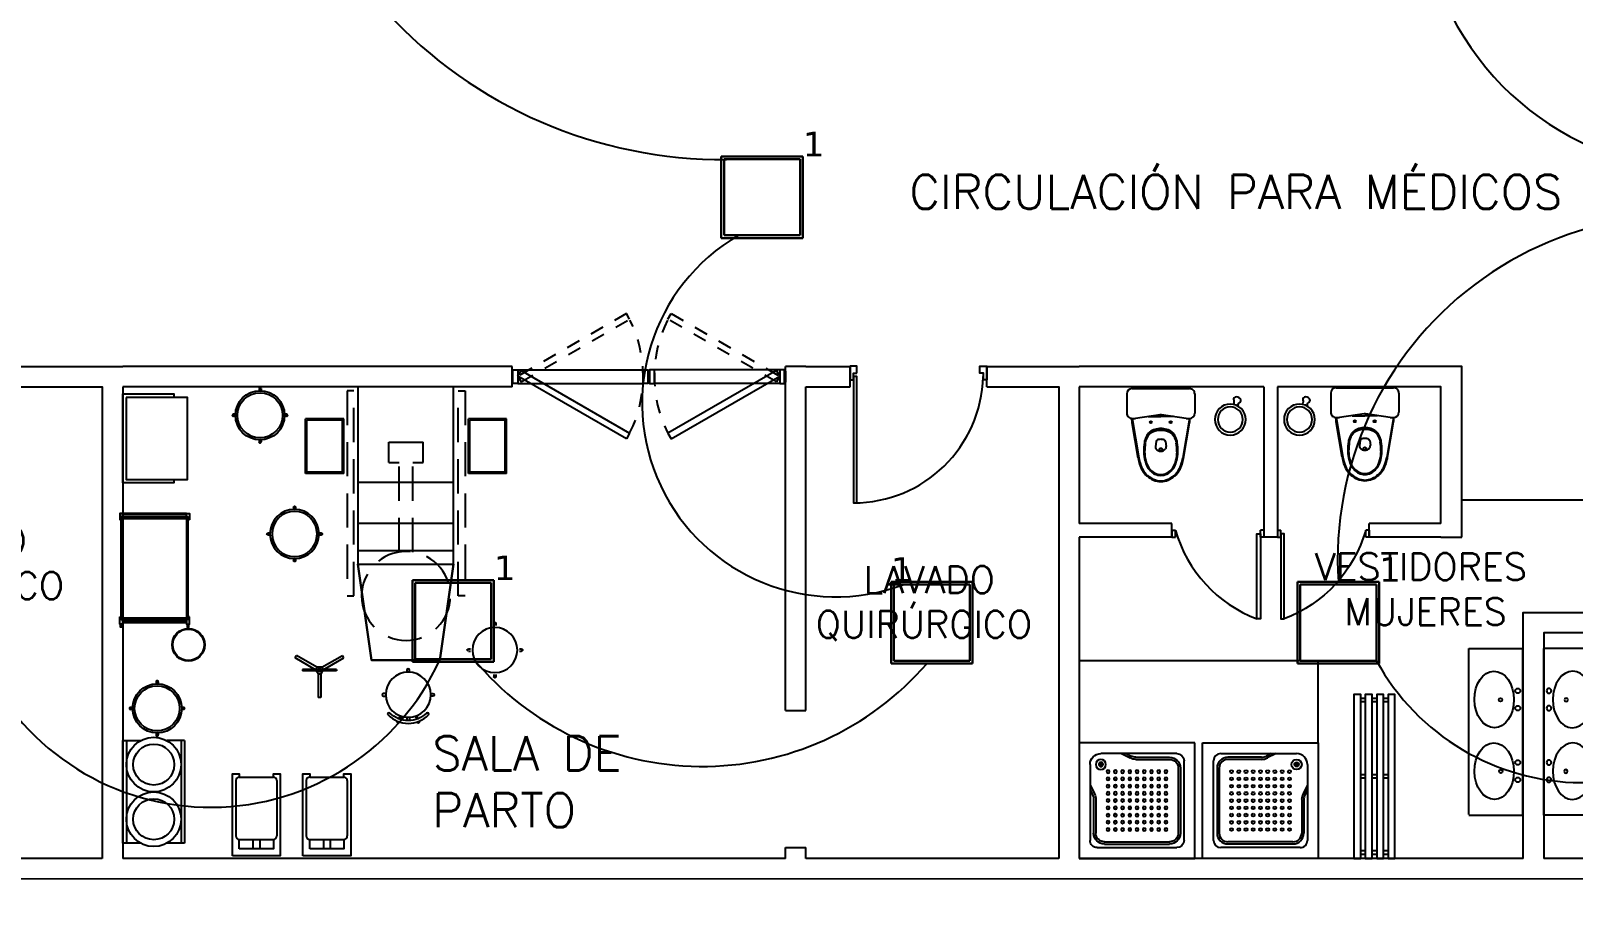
# Model space of a CAD drawing. Header units: metres. Extents: x -39 to 21688, y -24 to 9022.
# Drawn here: x 61.84 to 73.13, y -0.29 to 6.2 of the extents above; entities that cross this region are included whole.
import ezdxf

# ---------------------------------------------------------------- set-up
doc = ezdxf.new("R2010")
doc.units = ezdxf.units.M
doc.header["$MEASUREMENT"] = 0
for name, pattern in [('HIDDEN', [0.375, 0.25, -0.125]), ('HIDDEN2', [4.7625, 3.175, -1.5875]), ('HIDDEN4', [0.09375, 0.0625, -0.03125])]:
    doc.linetypes.add(name, pattern=pattern)
for name, color, linetype in [('AN-TEXTO', 3, 'Continuous'), ('AR-AMBIENTACIÓN', 5, 'Continuous'), ('AR-MOBILIRIO', 1, 'Continuous'), ('AR-MUROS', 6, 'Continuous'), ('AR-PUERTAS', 2, 'Continuous'), ('AR-VENTANAS', 2, 'Continuous'), ('PISOS', 1, 'Continuous'), ('S.H.', 2, 'Continuous'), ('Sanitarios', 2, 'Continuous')]:
    doc.layers.add(name, color=color, linetype=linetype)
doc.layers.add('DLX_TERR_LUM', color=7, linetype='Continuous', true_color=0xffd400)
doc.layers.add('DLX_TERR_LUMKEY_IDX', color=7, linetype='Continuous', true_color=0x969696)
doc.styles.add('REGULAR-2.5', font='romans.shx', dxfattribs={"height": 2.5})
doc.styles.add('TableTextStyle', font='')
doc.styles.get('TableTextStyle').set_extended_font_data('VERDANA.TTF')

# ---------------------------------------------------------------- blocks, each defined once
blk = doc.blocks.new('BANCO')
for p, q in [((-0.077, 0.196), (-0.078, 0.2)), ((-0.061, 0.153), (-0.07, 0.177)), ((-0.052, 0.157), (-0.06, 0.18)), ((-0.01, 0.165), (-0.01, 0.19)), ((0.01, 0.165), (0.01, 0.19)), ((0.052, 0.157), (0.06, 0.18)), ((0.061, 0.153), (0.07, 0.177)), ((0.077, 0.196), (0.078, 0.2))]:
    blk.add_line(p, q)
blk.add_lwpolyline([(0.148, 0.148, -1), (0.134, 0.134, 0.414214), (-0.134, 0.134, -1), (-0.148, 0.148, -0.414214)], format="xyb", close=True)
for points in [[(-0.067, 0.199), (-0.069, 0.204)], [(0.067, 0.199), (0.069, 0.204)]]:
    blk.add_lwpolyline(points)
for points in [[(-0.165, -0.01), (-0.18, -0.01, -1), (-0.18, 0.01), (-0.165, 0.01)], [(0.165, -0.01), (0.18, -0.01, 1), (0.18, 0.01), (0.165, 0.01)], [(0.01, -0.165), (0.01, -0.18, -1), (-0.01, -0.18), (-0.01, -0.165)]]:
    blk.add_lwpolyline(points, format="xyb")
blk.add_circle((0, 0), 0.165)
for centre, start, end in [((-0.074, 0.202), 19.3489, 200.6511), ((0.074, 0.202), 339.3489, 160.6511)]:
    blk.add_arc(centre, 0.005, start, end)
blk = doc.blocks.new('A$C3A8F5B63')
at = {"layer": 'AR-MOBILIRIO', "linetype": 'HIDDEN'}
for p, q in [((0.421, 2.447, -0.799), (0.421, 0.947, -0.799)), ((0.471, 2.447, -0.799), (0.421, 2.447, -0.799)), ((0.471, 0.947, -0.799), (0.471, 2.447, -0.799)), ((1.235, 0.947, -0.799), (1.235, 2.447, -0.799)), ((1.235, 2.447, -0.799), (1.285, 2.447, -0.799)), ((1.285, 2.447, -0.799), (1.285, 0.947, -0.799)), ((0.728, 1.922, -0.799), (0.728, 2.072, -0.799)), ((0.978, 2.072, -0.799), (0.728, 2.072, -0.799)), ((0.978, 1.922, -0.799), (0.978, 2.072, -0.799)), ((0.803, 1.922, -0.799), (0.728, 1.922, -0.799)), ((0.803, 1.268, -0.799), (0.803, 1.922, -0.799)), ((0.978, 1.922, -0.799), (0.903, 1.922, -0.799)), ((0.903, 1.268, -0.799), (0.903, 1.922, -0.799)), ((0.421, 0.947, -0.799), (0.471, 0.947, -0.799)), ((1.285, 0.947, -0.799), (1.235, 0.947, -0.799))]:
    blk.add_line(p, q, dxfattribs=at)
at = {"layer": 'AR-MOBILIRIO'}
for p, q in [((0.117, 2.243, -0.799), (0.397, 2.243, -0.799)), ((0.117, 1.843, -0.799), (0.117, 2.243, -0.799)), ((0.127, 2.233, -0.799), (0.387, 2.233, -0.799)), ((0.127, 1.853, -0.799), (0.127, 2.233, -0.799)), ((0.387, 1.853, -0.799), (0.387, 2.233, -0.799)), ((0.397, 1.843, -0.799), (0.397, 2.243, -0.799)), ((1.309, 2.242, -0.799), (1.589, 2.242, -0.799)), ((1.309, 1.842, -0.799), (1.309, 2.242, -0.799)), ((1.319, 2.232, -0.799), (1.579, 2.232, -0.799)), ((1.319, 1.852, -0.799), (1.319, 2.232, -0.799)), ((1.579, 1.852, -0.799), (1.579, 2.232, -0.799)), ((1.589, 1.842, -0.799), (1.589, 2.242, -0.799)), ((0.117, 1.843, -0.799), (0.397, 1.843, -0.799)), ((0.127, 1.853, -0.799), (0.387, 1.853, -0.799)), ((1.309, 1.842, -0.799), (1.589, 1.842, -0.799)), ((1.319, 1.852, -0.799), (1.579, 1.852, -0.799)), ((0.506, 1.777, -0.799), (1.205, 1.777, -0.799)), ((1.662, 1.595, -0.799), (1.662, 1.58, -0.799)), ((1.677, 1.595, -0.799), (1.677, 1.58, -0.799)), ((0.506, 1.477, -0.799), (1.205, 1.477, -0.799)), ((1.489, 1.408, -0.799), (1.474, 1.408, -0.799)), ((1.489, 1.393, -0.799), (1.474, 1.393, -0.799)), ((1.864, 1.408, -0.799), (1.849, 1.408, -0.799)), ((1.864, 1.393, -0.799), (1.849, 1.393, -0.799)), ((0.506, 1.277, -0.799), (1.205, 1.277, -0.799)), ((1.662, 1.22, -0.799), (1.662, 1.205, -0.799)), ((1.677, 1.22, -0.799), (1.677, 1.205, -0.799)), ((0.195, 0.746, -0.799), (0.195, 0.731, -0.799)), ((0.21, 0.746, -0.799), (0.21, 0.731, -0.799)), ((0.023, 0.559, -0.799), (0.008, 0.559, -0.799)), ((0.023, 0.544, -0.799), (0.008, 0.544, -0.799)), ((0.397, 0.559, -0.799), (0.382, 0.559, -0.799)), ((0.397, 0.544, -0.799), (0.382, 0.544, -0.799)), ((1.309, 0.494), (1.319, 0.512)), ((1.46, 0.407), (1.309, 0.494)), ((1.47, 0.425), (1.319, 0.512)), ((1.505, 0.425), (1.655, 0.512)), ((1.515, 0.407), (1.665, 0.494)), ((1.665, 0.494), (1.655, 0.512)), ((0.195, 0.372, -0.799), (0.195, 0.357, -0.799)), ((0.21, 0.372, -0.799), (0.21, 0.357, -0.799)), ((1.362, 0.409), (1.612, 0.409)), ((1.362, 0.409), (1.362, 0.399)), ((1.362, 0.399), (1.612, 0.399)), ((1.47, 0.425), (1.46, 0.407)), ((1.46, 0.407), (1.477, 0.377)), ((1.47, 0.425), (1.505, 0.425)), ((1.497, 0.377), (1.477, 0.377)), ((1.477, 0.377), (1.477, 0.204)), ((1.497, 0.377), (1.515, 0.407)), ((1.497, 0.377), (1.497, 0.204)), ((1.505, 0.425), (1.515, 0.407)), ((1.612, 0.409), (1.612, 0.399)), ((1.477, 0.204), (1.497, 0.204))]:
    blk.add_line(p, q, dxfattribs=at)
for centre, radius in [((1.669, 1.4, -0.799), 0.18), ((1.669, 1.4, -0.799), 0.165), ((0.203, 0.551, -0.799), 0.165), ((1.487, 0.403), 0.01)]:
    blk.add_circle(centre, radius, dxfattribs=at)
at = {"layer": 'AR-MOBILIRIO', "linetype": 'HIDDEN'}
blk.add_circle((0.853, 0.947, -0.799), 0.325, dxfattribs=at)
at = {"layer": 'AR-MOBILIRIO'}
for centre, start, end in [((1.669, 1.595, -0.799), 358.8979, 181.1021), ((1.474, 1.4, -0.799), 88.8979, 271.1021), ((1.864, 1.4, -0.799), 268.8979, 91.1021), ((1.669, 1.205, -0.799), 178.8979, 1.1021), ((0.203, 0.746, -0.799), 358.8979, 181.1021), ((0.008, 0.551, -0.799), 88.8979, 271.1021), ((0.398, 0.551, -0.799), 268.8979, 91.1021), ((0.203, 0.356, -0.799), 178.8979, 1.1021)]:
    blk.add_arc(centre, 0.0075, start, end, dxfattribs=at)
for points in [[(1.205, 1.178), (0.506, 1.178), (0.506, 2.476), (1.205, 2.476)], [(0.606, 0.478, 0.499), (0.606, 0.478, 0.4), (0.506, 1.178), (0.506, 1.178, 0.1)], [(1.105, 0.478, 0.499), (1.105, 0.478, 0.4), (1.205, 1.178), (1.205, 1.178, 0.1)], [(1.105, 0.478, 0.499), (0.606, 0.478, 0.499), (0.606, 0.478, 0.4), (1.105, 0.478, 0.4)]]:
    blk.add_3dface(points, dxfattribs=at)
at = {"layer": 'AR-MOBILIRIO', "rotation": 180}
blk.add_blockref('BANCO', (0.837, 0.224, -0.799), dxfattribs=at)
blk = doc.blocks.new('A$C02926235')
at = {"layer": 'AR-MOBILIRIO'}
for p, q in [((1.02, 3.537), (1.02, 3.522)), ((1.035, 3.537), (1.035, 3.522)), ((0.848, 3.35), (0.832, 3.35)), ((0.848, 3.335), (0.832, 3.335)), ((1.222, 3.35), (1.207, 3.35)), ((1.222, 3.335), (1.207, 3.335)), ((1.02, 3.162), (1.02, 3.147)), ((1.035, 3.162), (1.035, 3.147)), ((0.49, 2.623), (0.02, 2.623)), ((0.49, 2.613), (0.02, 2.613)), ((0.49, 1.833), (0.02, 1.833)), ((0.49, 1.823), (0.02, 1.823)), ((0.266, 1.393), (0.266, 1.378)), ((0.281, 1.393), (0.281, 1.378)), ((0.079, 1.206), (0.094, 1.206)), ((0.079, 1.191), (0.094, 1.191)), ((0.454, 1.206), (0.469, 1.206)), ((0.454, 1.191), (0.469, 1.191)), ((0.266, 1.019), (0.266, 1.004)), ((0.281, 1.019), (0.281, 1.004)), ((0.049, 0.962), (0.049, 0.212)), ((0.474, 0.962), (0.346, 0.962)), ((0.449, 0.962), (0.449, 0.212)), ((0.474, 0.962), (0.474, 0.212)), ((1.15, 0.67), (1.15, 0.265)), ((1.666, 0.67), (1.666, 0.265)), ((0.975, 0.24), (0.975, 0.17)), ((1.025, 0.24), (1.025, 0.17)), ((1.491, 0.24), (1.491, 0.17)), ((1.541, 0.24), (1.541, 0.17)), ((0.474, 0.212), (0.346, 0.212))]:
    blk.add_line(p, q, dxfattribs=at)
for points in [[(0.397, 2.873), (0.397, 2.848), (0.022, 2.848), (0.022, 3.498), (0.397, 3.498), (0.397, 3.473)], [(0, 2.578), (0.01, 2.578), (0.01, 2.598), (0.02, 2.598), (0.02, 2.623), (0, 2.623), (0, 2.578)], [(0.51, 2.578), (0.5, 2.578), (0.5, 2.598), (0.49, 2.598), (0.49, 2.623), (0.51, 2.623), (0.51, 2.578)], [(0, 1.868), (0.01, 1.868), (0.01, 1.848), (0.02, 1.848), (0.02, 1.813), (0, 1.813), (0, 1.868)], [(0.015, 1.813), (0.015, 1.793), (0.005, 1.793), (0.005, 1.813)], [(0.51, 1.868), (0.5, 1.868), (0.5, 1.848), (0.49, 1.848), (0.49, 1.813), (0.51, 1.813), (0.51, 1.868)], [(0.495, 1.813), (0.495, 1.793), (0.505, 1.793), (0.505, 1.813)], [(0.152, 0.212), (0.024, 0.212), (0.024, 0.962), (0.152, 0.962)]]:
    blk.add_lwpolyline(points, dxfattribs=at)
for points in [[(0.047, 3.473), (0.047, 2.873), (0.497, 2.873), (0.497, 3.473)], [(0.01, 2.598), (0.5, 2.598), (0.5, 1.848), (0.01, 1.848)], [(0.02, 2.588), (0.49, 2.588), (0.49, 1.858), (0.02, 1.858)], [(0.825, 0.12), (0.825, 0.72), (0.875, 0.72), (0.875, 0.695), (1.125, 0.695), (1.125, 0.72), (1.175, 0.72), (1.175, 0.12)], [(1.341, 0.12), (1.341, 0.72), (1.391, 0.72), (1.391, 0.695), (1.641, 0.695), (1.641, 0.72), (1.691, 0.72), (1.691, 0.12)], [(0.875, 0.17), (0.875, 0.24), (1.125, 0.24), (1.125, 0.17)], [(1.391, 0.17), (1.391, 0.24), (1.641, 0.24), (1.641, 0.17)]]:
    blk.add_lwpolyline(points, close=True, dxfattribs=at)
for points in [[(0.875, 0.695, 0.414214), (0.85, 0.67), (0.85, 0.265, 0.414214), (0.875, 0.24)], [(1.391, 0.695, 0.414214), (1.366, 0.67), (1.366, 0.265, 0.414214), (1.391, 0.24)]]:
    blk.add_lwpolyline(points, format="xyb", dxfattribs=at)
for centre, radius in [((1.027, 3.342), 0.18), ((1.027, 3.342), 0.165), ((0.503, 1.663), 0.12), ((0.503, 1.663), 0.115), ((0.274, 1.198), 0.18), ((0.274, 1.198), 0.165), ((0.249, 0.787), 0.2), ((0.249, 0.787), 0.15), ((0.249, 0.387), 0.2), ((0.249, 0.387), 0.15)]:
    blk.add_circle(centre, radius, dxfattribs=at)
for centre, radius, start, end in [((1.027, 3.537), 0.0075, 358.8979, 181.1021), ((0.832, 3.342), 0.0075, 88.8979, 271.1021), ((1.222, 3.342), 0.0075, 268.8979, 91.1021), ((1.027, 3.147), 0.0075, 178.8979, 1.1021), ((0.274, 1.393), 0.0075, 358.8979, 181.1021), ((0.079, 1.198), 0.0075, 88.8979, 271.1021), ((0.469, 1.198), 0.0075, 268.8979, 91.1021), ((0.274, 1.003), 0.0075, 178.8979, 1.1021), ((1.125, 0.67), 0.025, 0, 90), ((1.641, 0.67), 0.025, 0, 90), ((1.125, 0.265), 0.025, 270, 0), ((1.641, 0.265), 0.025, 270, 0)]:
    blk.add_arc(centre, radius, start, end, dxfattribs=at)
blk = doc.blocks.new('1p-toppiece')
at = {"layer": 'AR-MOBILIRIO'}
for p, q in [((-0.047, 0.26), (-0.192, 0.26)), ((-0.532, 0.174), (-0.265, 0.22)), ((-0.232, 0.219), (-0.531, 0.169)), ((-0.232, 0.22), (-0.232, 0.195)), ((-0.205, 0.008), (-0.232, 0.195)), ((-0.007, 0.22), (-0.007, -0.214)), ((-0.485, 0.003), (-0.485, 0.003)), ((-0.485, 0.003), (-0.485, 0.003)), ((-0.485, 0.003), (-0.485, 0.003)), ((-0.485, 0.003), (-0.485, 0.003)), ((-0.485, 0.003), (-0.485, 0.003)), ((-0.485, 0.003), (-0.485, 0.003)), ((-0.485, 0.003), (-0.485, 0.003)), ((-0.485, 0.003), (-0.485, 0.003)), ((-0.406, 0.039), (-0.443, 0.044)), ((-0.218, 0.098), (-0.218, 0.003)), ((-0.218, -0.093), (-0.218, 0.003)), ((-0.406, -0.034), (-0.443, -0.039)), ((-0.232, -0.189), (-0.205, -0.003)), ((-0.532, -0.169), (-0.265, -0.215)), ((-0.232, -0.214), (-0.531, -0.163)), ((-0.232, -0.189), (-0.232, -0.214)), ((-0.047, -0.254), (-0.192, -0.254))]:
    blk.add_line(p, q, dxfattribs=at)
blk.add_lwpolyline([(-0.467, -0.009, 0.139005), (-0.464, -0.009, 0.107089), (-0.461, -0.006, 0.080212), (-0.46, -0.002, 0.06796), (-0.459, 0.003, 0.06796), (-0.46, 0.007, 0.080212), (-0.461, 0.011, 0.107089), (-0.464, 0.014, 0.139005), (-0.467, 0.015, 0.139005), (-0.47, 0.014, 0.107089), (-0.473, 0.011, 0.080212), (-0.474, 0.007, 0.06796), (-0.475, 0.003, 0.06796), (-0.474, -0.002, 0.080212), (-0.473, -0.006, 0.107089), (-0.47, -0.009, 0.139005)], format="xyb", close=True, dxfattribs=at)
for centre in [(-0.26, 0.078), (-0.26, -0.072)]:
    blk.add_circle(centre, 0.008, dxfattribs=at)
for centre, radius, start, end in [((-0.192, 0.22), 0.04, 90, 180), ((-0.047, 0.22), 0.04, 0, 90), ((-0.518, -0.034), 0.206, 106.927, 136.493), ((-0.518, -0.034), 0.2, 106.5054, 136.1127), ((-0.519, -0.031), 0.157, 102.7254, 132.8308), ((-0.482, -0.117), 0.296, 99.7929, 108.8085), ((-0.482, -0.12), 0.292, 99.5848, 108.4322), ((-0.482, -0.148), 0.279, 90.6669, 104.9929), ((-0.482, -0.156), 0.281, 90.6819, 104.1933), ((-0.474, -0.297), 0.428, 81.7587, 91.4179), ((-0.488, -0.362), 0.487, 81.705, 89.6761), ((-0.434, -0.002), 0.123, 44.007, 82.2929), ((-0.431, -0.004), 0.132, 44.3018, 82.295), ((-0.24, 0.073), 0.15, 87.0389, 99.7929), ((-0.545, -0.004), 0.165, 137.5273, 177.8064), ((-0.545, 0.009), 0.165, 182.1936, 222.4727), ((-0.545, -0.004), 0.159, 137.1746, 177.7477), ((-0.545, 0.009), 0.159, 182.2523, 222.8254), ((-0.541, -0.003), 0.122, 134.1142, 177.24), ((-0.541, 0.008), 0.122, 182.76, 225.8858), ((-0.541, -0.003), 0.115, 133.4423, 177.1285), ((-0.541, 0.008), 0.115, 182.8715, 226.5577), ((-0.52, -0.03), 0.15, 101.8667, 132.1155), ((-0.434, 0.003), 0.0456, 126.1832, 180), ((-0.434, 0.003), 0.0456, 180, 233.8168), ((-0.447, 0.019), 0.025, 82.2348, 126.1832), ((-0.408, 0.024), 0.015, 13.7696, 82.2348), ((-0.495, 0.003), 0.105, 0, 13.7696), ((-0.495, 0.003), 0.105, 346.2304, 0), ((-0.46, 0.006), 0.138, 358.6352, 34.0042), ((-0.46, -0.001), 0.138, 325.9958, 1.3648), ((-0.441, 0.008), 0.132, 357.4666, 37.446), ((-0.441, -0.003), 0.132, 322.554, 2.5334), ((-0.244, 0.003), 0.04, 351.6776, 8.3142), ((-0.518, 0.039), 0.206, 223.507, 253.073), ((-0.518, 0.039), 0.2, 223.8873, 253.4946), ((-0.519, 0.036), 0.157, 227.1692, 257.2746), ((-0.52, 0.036), 0.15, 227.8845, 258.1333), ((-0.482, 0.161), 0.281, 255.8067, 269.3181), ((-0.488, 0.368), 0.487, 270.3239, 278.295), ((-0.447, -0.014), 0.025, 233.8168, 277.7652), ((-0.434, 0.007), 0.123, 277.7071, 315.993), ((-0.431, 0.009), 0.132, 277.705, 315.6982), ((-0.408, -0.019), 0.015, 277.7652, 346.2304), ((-0.482, 0.122), 0.296, 251.1915, 260.2071), ((-0.482, 0.125), 0.292, 251.5678, 260.4152), ((-0.482, 0.153), 0.279, 255.0071, 269.3331), ((-0.474, 0.302), 0.428, 268.5821, 278.2413), ((-0.24, -0.067), 0.15, 260.2071, 272.966), ((-0.192, -0.214), 0.04, 180, 270), ((-0.047, -0.214), 0.04, 270, 360)]:
    blk.add_arc(centre, radius, start, end, dxfattribs=at)
blk = doc.blocks.new('A$C1F2D2357')
at = {"layer": 'AR-MOBILIRIO'}
for radius in [0.132, 0.107]:
    blk.add_circle((0.16, 0.132), radius, dxfattribs=at)
blk.add_open_spline([(0.045, 0.198), (0.042, 0.207), (0.035, 0.225), (-0.006, 0.219), (0.002, 0.278), (0.055, 0.284), (0.057, 0.249), (0.069, 0.238), (0.074, 0.233)], degree=3, knots=[0, 0, 0, 0, 0.0321654, 0.0641087, 0.1187877, 0.167265, 0.2007622, 0.2280458, 0.2280458, 0.2280458, 0.2280458], dxfattribs=at)
blk = doc.blocks.new('AR-PUERTA DE BAÑOS')
at = {"layer": 'AR-PUERTAS', "linetype": 'Continuous'}
for p, q in [((1106.12, 652.977), (1106.17, 652.977)), ((1106.12, 652.977), (1106.12, 652.952)), ((1106.17, 652.977), (1106.17, 652.952)), ((1106.17, 652.952), (1106.12, 652.952)), ((1106.17, 652.33), (1106.12, 652.33)), ((1106.12, 652.305), (1106.12, 652.33)), ((1106.12, 652.305), (1106.17, 652.305)), ((1106.17, 652.305), (1106.17, 652.33))]:
    blk.add_line(p, q, dxfattribs=at)
blk.add_lwpolyline([(1106.145, 652.952), (1106.768, 652.952), (1106.768, 652.927), (1106.145, 652.927)], close=True, dxfattribs=at)
blk.add_arc((1105.848, 653.275), 0.983, 286.0894, 339.29, dxfattribs=at)
blk = doc.blocks.new('A$C05366594')
at = {"layer": 'AR-MOBILIRIO', "linetype": 'Continuous'}
for p, q in [((0, 0), (0, 0.72)), ((0, 0.72), (0.72, 0.72)), ((0.72, 0.72), (0.72, 0)), ((0.0675, 0.1125), (0.0675, 0.6075)), ((0.1125, 0.6525), (0.585, 0.6525)), ((0.3666, 0.63), (0.1575, 0.63)), ((0.4275, 0.6525), (0.3968, 0.6371)), ((0.6525, 0.585), (0.6525, 0.1125)), ((0.09, 0.5625), (0.09, 0.1575)), ((0.6525, 0.4275), (0.6371, 0.3968)), ((0.63, 0.3666), (0.63, 0.1575)), ((0.72, 0), (0, 0)), ((0.6075, 0.0675), (0.1125, 0.0675)), ((0.5625, 0.09), (0.1575, 0.09))]:
    blk.add_line(p, q, dxfattribs=at)
at = {"layer": 'AR-MOBILIRIO', "color": 250}
for p, q in [((0.3666, 0.6165), (0.1575, 0.6165)), ((0.4577, 0.6525), (0.4028, 0.6251)), ((0.1035, 0.5625), (0.1035, 0.1575)), ((0.6525, 0.4577), (0.6251, 0.4028)), ((0.6165, 0.3666), (0.6165, 0.1575)), ((0.5625, 0.1035), (0.1575, 0.1035))]:
    blk.add_line(p, q, dxfattribs=at)
at = {"layer": 'AR-MOBILIRIO', "linetype": 'Continuous'}
for centre, major_axis, start_param, end_param in [((0.1125, 0.6075), (0.0318, 0.0318), 0.785398, 2.356194), ((0.1575, 0.5625), (0.0477, 0.0477), 0.785398, 2.356194), ((0.3666, 0.6975), (0.0477, 0.0477), 3.926991, 4.390638), ((0.585, 0.585), (0.0477, 0.0477), 5.497787, 7.068583), ((0.6975, 0.3666), (-0.0477, 0.0477), 0.321751, 0.785398), ((0.1125, 0.1125), (-0.0318, 0.0318), 0.785398, 2.356194), ((0.1575, 0.1575), (-0.0477, 0.0477), 0.785398, 2.356194), ((0.1575, 0.1575), (-0.0477, 0.0477), 0.785398, 2.356194), ((0.5625, 0.1575), (0.0477, 0.0477), 3.926991, 5.497787), ((0.6075, 0.1125), (-0.0318, 0.0318), 2.356194, 3.926991)]:
    blk.add_ellipse(centre, major_axis=major_axis, ratio=1, start_param=start_param, end_param=end_param, dxfattribs=at)
at = {"layer": 'AR-MOBILIRIO', "color": 250}
for centre, major_axis, start_param, end_param in [((0.1575, 0.5625), (-0.0382, 0.0382), -0.785398, 0.785398), ((0.3666, 0.6975), (0.0573, 0.0573), 3.926991, 4.390638), ((0.585, 0.585), (0.0223, 0.0223), 0.785398, 7.068583), ((0.585, 0.585), (-0.00955, 0.00955), -0.785398, 5.497787), ((0.5764, 0.585), (0.00286, 0.00286), 0.785398, 7.068583), ((0.5807, 0.5924), (0.00286, 0.00286), 0.785398, 7.068583), ((0.5807, 0.5776), (0.00286, 0.00286), 0.785398, 7.068583), ((0.5893, 0.5924), (0.00286, 0.00286), 0.785398, 7.068583), ((0.5893, 0.5776), (0.00286, 0.00286), 0.785398, 7.068583), ((0.5936, 0.585), (0.00286, 0.00286), 0.785398, 7.068583), ((0.18, 0.54), (-0.00636, 0.00636), -0.785398, 5.497787), ((0.18, 0.495), (-0.00636, 0.00636), -0.785398, 5.497787), ((0.225, 0.54), (0.00636, 0.00636), 0.785398, 7.068583), ((0.225, 0.495), (0.00636, 0.00636), 0.785398, 7.068583), ((0.27, 0.54), (0.00636, 0.00636), 0.785398, 7.068583), ((0.27, 0.495), (0.00636, 0.00636), 0.785398, 7.068583), ((0.315, 0.54), (-0.00636, 0.00636), -0.785398, 5.497787), ((0.315, 0.495), (-0.00636, 0.00636), -0.785398, 5.497787), ((0.36, 0.54), (-0.00636, 0.00636), -0.785398, 5.497787), ((0.36, 0.495), (-0.00636, 0.00636), -0.785398, 5.497787), ((0.405, 0.54), (-0.00636, 0.00636), -0.785398, 5.497787), ((0.405, 0.495), (-0.00636, 0.00636), -0.785398, 5.497787), ((0.45, 0.54), (0.00636, 0.00636), 0.785398, 7.068583), ((0.45, 0.495), (0.00636, 0.00636), 0.785398, 7.068583), ((0.495, 0.54), (0.00636, 0.00636), 0.785398, 7.068583), ((0.495, 0.495), (0.00636, 0.00636), 0.785398, 7.068583), ((0.54, 0.54), (-0.00636, 0.00636), -0.785398, 5.497787), ((0.54, 0.495), (-0.00636, 0.00636), -0.785398, 5.497787), ((0.18, 0.45), (-0.00636, 0.00636), -0.785398, 5.497787), ((0.18, 0.405), (-0.00636, 0.00636), -0.785398, 5.497787), ((0.225, 0.45), (0.00636, 0.00636), 0.785398, 7.068583), ((0.225, 0.405), (0.00636, 0.00636), 0.785398, 7.068583), ((0.27, 0.45), (0.00636, 0.00636), 0.785398, 7.068583), ((0.27, 0.405), (0.00636, 0.00636), 0.785398, 7.068583), ((0.315, 0.45), (-0.00636, 0.00636), -0.785398, 5.497787), ((0.315, 0.405), (-0.00636, 0.00636), -0.785398, 5.497787), ((0.36, 0.45), (-0.00636, 0.00636), -0.785398, 5.497787), ((0.36, 0.405), (-0.00636, 0.00636), -0.785398, 5.497787), ((0.405, 0.45), (-0.00636, 0.00636), -0.785398, 5.497787), ((0.405, 0.405), (-0.00636, 0.00636), -0.785398, 5.497787), ((0.45, 0.45), (0.00636, 0.00636), 0.785398, 7.068583), ((0.45, 0.405), (0.00636, 0.00636), 0.785398, 7.068583), ((0.495, 0.45), (0.00636, 0.00636), 0.785398, 7.068583), ((0.495, 0.405), (0.00636, 0.00636), 0.785398, 7.068583), ((0.54, 0.45), (-0.00636, 0.00636), -0.785398, 5.497787), ((0.54, 0.405), (-0.00636, 0.00636), -0.785398, 5.497787), ((0.6975, 0.3666), (-0.0573, 0.0573), 0.321751, 0.785398), ((0.18, 0.36), (-0.00636, 0.00636), -0.785398, 5.497787), ((0.18, 0.315), (-0.00636, 0.00636), -0.785398, 5.497787), ((0.225, 0.36), (0.00636, 0.00636), 0.785398, 7.068583), ((0.225, 0.315), (0.00636, 0.00636), 0.785398, 7.068583), ((0.27, 0.36), (0.00636, 0.00636), 0.785398, 7.068583), ((0.27, 0.315), (0.00636, 0.00636), 0.785398, 7.068583), ((0.315, 0.36), (-0.00636, 0.00636), -0.785398, 5.497787), ((0.315, 0.315), (-0.00636, 0.00636), -0.785398, 5.497787), ((0.36, 0.36), (-0.00636, 0.00636), -0.785398, 5.497787), ((0.36, 0.315), (-0.00636, 0.00636), -0.785398, 5.497787), ((0.405, 0.36), (-0.00636, 0.00636), -0.785398, 5.497787), ((0.405, 0.315), (-0.00636, 0.00636), -0.785398, 5.497787), ((0.45, 0.36), (0.00636, 0.00636), 0.785398, 7.068583), ((0.45, 0.315), (0.00636, 0.00636), 0.785398, 7.068583), ((0.495, 0.36), (0.00636, 0.00636), 0.785398, 7.068583), ((0.495, 0.315), (0.00636, 0.00636), 0.785398, 7.068583), ((0.54, 0.36), (-0.00636, 0.00636), -0.785398, 5.497787), ((0.54, 0.315), (-0.00636, 0.00636), -0.785398, 5.497787), ((0.18, 0.27), (-0.00636, 0.00636), -0.785398, 5.497787), ((0.18, 0.225), (-0.00636, 0.00636), -0.785398, 5.497787), ((0.225, 0.27), (0.00636, 0.00636), 0.785398, 7.068583), ((0.225, 0.225), (0.00636, 0.00636), 0.785398, 7.068583), ((0.27, 0.27), (0.00636, 0.00636), 0.785398, 7.068583), ((0.27, 0.225), (0.00636, 0.00636), 0.785398, 7.068583), ((0.315, 0.27), (-0.00636, 0.00636), -0.785398, 5.497787), ((0.315, 0.225), (-0.00636, 0.00636), -0.785398, 5.497787), ((0.36, 0.27), (-0.00636, 0.00636), -0.785398, 5.497787), ((0.36, 0.225), (-0.00636, 0.00636), -0.785398, 5.497787), ((0.405, 0.27), (-0.00636, 0.00636), -0.785398, 5.497787), ((0.405, 0.225), (-0.00636, 0.00636), -0.785398, 5.497787), ((0.45, 0.27), (0.00636, 0.00636), 0.785398, 7.068583), ((0.45, 0.225), (0.00636, 0.00636), 0.785398, 7.068583), ((0.495, 0.27), (0.00636, 0.00636), 0.785398, 7.068583), ((0.495, 0.225), (0.00636, 0.00636), 0.785398, 7.068583), ((0.54, 0.27), (-0.00636, 0.00636), -0.785398, 5.497787), ((0.54, 0.225), (-0.00636, 0.00636), -0.785398, 5.497787), ((0.1575, 0.1575), (-0.0382, 0.0382), 0.785398, 2.356194), ((0.1575, 0.1575), (0.0382, 0.0382), 2.356194, 3.926991), ((0.18, 0.18), (-0.00636, 0.00636), -0.785398, 5.497787), ((0.225, 0.18), (0.00636, 0.00636), 0.785398, 7.068583), ((0.27, 0.18), (0.00636, 0.00636), 0.785398, 7.068583), ((0.315, 0.18), (-0.00636, 0.00636), -0.785398, 5.497787), ((0.36, 0.18), (-0.00636, 0.00636), -0.785398, 5.497787), ((0.405, 0.18), (-0.00636, 0.00636), -0.785398, 5.497787), ((0.45, 0.18), (0.00636, 0.00636), 0.785398, 7.068583), ((0.495, 0.18), (0.00636, 0.00636), 0.785398, 7.068583), ((0.54, 0.18), (-0.00636, 0.00636), -0.785398, 5.497787), ((0.5625, 0.1575), (0.0382, 0.0382), 3.926991, 5.497787)]:
    blk.add_ellipse(centre, major_axis=major_axis, ratio=1, start_param=start_param, end_param=end_param, dxfattribs=at)
blk = doc.blocks.new('A$C65AA40DD')
at = {"layer": 'AR-MOBILIRIO'}
for p, q in [((0.03, 0.25), (0.03, 0.217)), ((0.055, 0.25), (0.055, 0.217)), ((0.587, 0.25), (0.587, 0.217)), ((0.612, 0.25), (0.612, 0.217)), ((1.145, 0.25), (1.145, 0.217)), ((1.17, 0.25), (1.17, 0.217)), ((0.03, 0.167), (0.03, 0.133)), ((0.055, 0.167), (0.055, 0.133)), ((0.587, 0.167), (0.587, 0.133)), ((0.612, 0.167), (0.612, 0.133)), ((1.145, 0.167), (1.145, 0.133)), ((1.17, 0.167), (1.17, 0.133)), ((0.03, 0.083), (0.03, 0.05)), ((0.055, 0.083), (0.055, 0.05)), ((0.587, 0.083), (0.587, 0.05)), ((0.612, 0.083), (0.612, 0.05)), ((1.145, 0.083), (1.145, 0.05)), ((1.17, 0.083), (1.17, 0.05))]:
    blk.add_line(p, q, dxfattribs=at)
for points in [[(0, 0.25), (0, 0.3), (1.2, 0.3), (1.2, 0.25)], [(0, 0.167), (0, 0.217), (1.2, 0.217), (1.2, 0.167)], [(0, 0.083), (0, 0.133), (1.2, 0.133), (1.2, 0.083)], [(0, 0), (0, 0.05), (1.2, 0.05), (1.2, 0)]]:
    blk.add_lwpolyline(points, close=True, dxfattribs=at)
blk = doc.blocks.new('LAVATORIO2 POZAS')
at = {"layer": 'AR-MOBILIRIO'}
for p, q in [((346.512, 176.233), (346.512, 176.967)), ((346.512, 176.967), (347.012, 176.967)), ((347.012, 175.428), (347.012, 176.967)), ((346.512, 175.433), (346.512, 176.233)), ((346.512, 175.428), (347.012, 175.428))]:
    blk.add_line(p, q, dxfattribs=at)
for centre, radius in [((346.964, 176.575), 0.0226), ((346.805, 176.492), 0.0161), ((346.964, 176.415), 0.0226), ((346.808, 175.832), 0.0161), ((346.964, 175.913), 0.0226), ((346.964, 175.753), 0.0226)]:
    blk.add_circle(centre, radius, dxfattribs=at)
for centre in [(346.746, 176.495), (346.746, 175.833)]:
    blk.add_ellipse(centre, major_axis=(-0.002, 0.261), ratio=0.699963, dxfattribs=at)
blk = doc.blocks.new('AR-PUERTA 1')
at = {"layer": 'AR-PUERTAS', "linetype": 'Continuous'}
for points in [[(0.954, 0.033), (0.954, 0.958), (0.929, 0.958), (0.929, 0.033)], [(0.004, 0.058), (0.004, 0.008), (0.029, 0.008), (0.029, -0.042), (-0.021, -0.042), (-0.021, 0.058)], [(0.929, 0.008), (0.929, -0.042), (0.979, -0.042), (0.979, 0.058), (0.954, 0.058), (0.954, 0.008)]]:
    blk.add_lwpolyline(points, close=True, dxfattribs=at)
blk.add_arc((0.954, 0.008), 0.949, 89.9989, 178.4932, dxfattribs=at)
blk = doc.blocks.new('AR-PUERTA DE DOBLE BATEO')
at = {"layer": 'AR-PUERTAS', "linetype": 'HIDDEN2'}
for p, q in [((-0.05, 0.953), (-0.05, 0.035)), ((0.05, 0.953), (0.05, 0.035)), ((-0.05, -0.965), (-0.05, -0.047)), ((0.05, -0.965), (0.05, -0.047))]:
    blk.add_line(p, q, dxfattribs=at)
at = {"layer": 'AR-PUERTAS', "color": 1, "linetype": 'HIDDEN4'}
for points in [[(-0.461, 0.158), (-0.002, 0.953), (0.039, 0.929), (-0.42, 0.134)], [(-0.461, -0.17), (-0.002, -0.965), (0.039, -0.941), (-0.42, -0.146)]]:
    blk.add_lwpolyline(points, close=True, dxfattribs=at)
at = {"layer": 'AR-PUERTAS'}
for points in [[(0.05, 0.988), (-0.05, 0.988), (-0.05, 0.953), (0.05, 0.953)], [(0.456, 0.158), (-0.002, 0.953), (-0.044, 0.929), (0.415, 0.134)], [(-0.04, 0.988), (-0.04, 0.994), (0.04, 0.994), (0.04, 0.988)], [(0.05, 0.035), (-0.05, 0.035), (-0.05, 0), (0.05, 0)], [(-0.04, -0.006), (-0.04, 0), (0.04, 0), (0.04, -0.006)], [(0.05, -0.047), (-0.05, -0.047), (-0.05, -0.012), (0.05, -0.012)], [(-0.04, -0.006), (-0.04, -0.012), (0.04, -0.012), (0.04, -0.006)], [(0.456, -0.17), (-0.002, -0.965), (-0.044, -0.941), (0.415, -0.146)], [(0.05, -1), (-0.05, -1), (-0.05, -0.965), (0.05, -0.965)], [(-0.04, -1), (-0.04, -1.006), (0.04, -1.006), (0.04, -1)]]:
    blk.add_lwpolyline(points, close=True, dxfattribs=at)
at = {"layer": 'AR-PUERTAS', "color": 1, "linetype": 'HIDDEN4'}
for centre, start, end in [((-0.002, 0.963), 243.6523, 296.3478), ((-0.002, -0.975), 63.6523, 116.3478)]:
    blk.add_arc(centre, 0.928, start, end, dxfattribs=at)

msp = doc.modelspace()

# ---------------------------------------------------------------- linework, layer by layer
at = {"layer": 'AR-AMBIENTACIÓN'}
msp.add_lwpolyline([(71.26078, 0.99712), (71.26078, 1.59712), (69.51077, 1.59712)], dxfattribs=at)
at = {"layer": 'AR-MUROS'}
for p, q in [((67.36076, 1.23179), (67.51076, 1.23179)), ((67.36076, 0.23179), (67.51076, 0.23179))]:
    msp.add_line(p, q, dxfattribs=at)
for points in [[(93.9396, 56.44698), (93.9396, 16.81643), (93.9396, 0.00044), (6, 0), (0, 0), (0, 12.40006), (0.15, 12.40006), (0.15, 11.5001)], [(61.68123, 3.75025), (62.51076, 3.75025)], [(65.36076, 3.75025), (62.51076, 3.75025)], [(65.36076, 3.60025), (65.36076, 3.75025)], [(67.51076, 3.75025), (67.36076, 3.75025)], [(67.36076, 3.60025), (67.36076, 3.75025)], [(67.51076, 3.75025), (67.83447, 3.75025)], [(67.83447, 3.60025), (67.83447, 3.75025)], [(68.83447, 3.75025), (69.51076, 3.75025)], [(68.83447, 3.60025), (68.83447, 3.75025)], [(72.31221, 2.50026), (72.3122, 3.75029), (69.51076, 3.75025)], [(61.68123, 3.60025), (62.36076, 3.60025), (62.36078, 0.15028)], [(62.51076, 3.60025), (62.51078, 0.15028)], [(65.36076, 3.60025), (62.51076, 3.60025)], [(67.36076, 1.23179), (67.36076, 3.60025)], [(67.51076, 1.23179), (67.51076, 3.60025)], [(67.51076, 3.60025), (67.83447, 3.60025)], [(68.83447, 3.60025), (69.36076, 3.60025), (69.36078, 0.15028)], [(69.51076, 3.60025), (69.51077, 2.60025)], [(70.86148, 3.60027), (70.54856, 3.60027), (69.51077, 3.60025)], [(70.86148, 3.60027), (70.86148, 2.50026)], [(72.15721, 2.60026), (72.1572, 3.60029), (70.96148, 3.60027)], [(70.96148, 3.60027), (70.96148, 2.50026)], [(72.76078, 0.15033), (72.76078, 1.95033), (73.31078, 1.95033), (73.31078, 2.97185), (73.46078, 2.97185), (73.46078, 1.80033), (72.91078, 1.80033), (72.91078, 0.15033)], [(73.31078, 2.77185), (72.31221, 2.77184)], [(70.18959, 2.60025), (69.51077, 2.60025)], [(70.18959, 2.50026), (70.18959, 2.60025)], [(72.15721, 2.60026), (71.63338, 2.60026)], [(71.63338, 2.50026), (71.63338, 2.60026)], [(69.51077, 2.50025), (69.51078, 0.15028)], [(70.18959, 2.50025), (69.51077, 2.50025)], [(70.96148, 2.50026), (70.86148, 2.50026)], [(70.96148, 2.50026), (70.86148, 2.50026)], [(72.15721, 2.50026), (71.63338, 2.50026)], [(72.15721, 2.50026), (72.31221, 2.50026)], [(67.36076, 0.15025), (67.36076, 0.23179)], [(67.51076, 0.15025), (67.51076, 0.23179)], [(62.36078, 0.15028), (60.51076, 0.15027)], [(67.36076, 0.1503), (62.51078, 0.15028)], [(69.36078, 0.15031), (67.51076, 0.1503)], [(72.76078, 0.15033), (69.51078, 0.15031)], [(76.16078, 0.15035), (72.91078, 0.15033)]]:
    msp.add_lwpolyline(points, dxfattribs=at)
at = {"layer": 'AR-PUERTAS'}
for centre in [(74.88973, 28.38769), (22.62406, 27.62249)]:
    msp.add_circle(centre, 40.08066, dxfattribs=at)
at = {"layer": 'AR-VENTANAS'}
for centre, radius, start, end in [((66.89866, 8.60128), 3.33771, 176.12516, 272.066647), ((74.09352, 7.26688), 2.08593, 130.761446, 288.238655), ((73.92004, 2.33749), 2.51776, 70.358134, 183.723993), ((67.72992, 3.48201), 1.41784, 120.092444, 290.497637), ((63.15397, 2.37004), 1.84517, 205.457133, 335.410894), ((66.75175, 2.99784), 2.17399, 219.69114, 319.186964), ((73.19658, 2.42966), 1.7248, 208.867059, 330.37268)]:
    msp.add_arc(centre, radius, start, end, dxfattribs=at)
at = {"layer": 'DLX_TERR_LUM'}
for points in [[(66.89166, 5.28575, 0), (66.89166, 4.68875, 0)], [(66.89166, 4.68875, 0), (66.89166, 5.28575, 0)], [(66.89166, 5.28575, 0), (66.89166, 5.28575, 0)], [(67.48866, 5.28575, 0), (66.89166, 5.28575, 0)], [(66.89166, 5.28575, 0), (66.89166, 5.28575, 0)], [(66.89166, 5.28575, 0), (67.48866, 5.28575, 0)], [(66.89166, 5.28575, 0), (67.48866, 5.28575, 0)], [(66.89166, 4.68875, 0), (66.89166, 5.28575, 0)], [(67.48866, 5.28575, 0), (66.89166, 5.28575, 0)], [(66.89166, 5.28575, 0), (66.89166, 4.68875, 0)], [(66.91166, 5.26575, 0), (66.91166, 4.70875, 0)], [(67.46867, 5.26575, 0), (66.91166, 5.26575, 0)], [(66.91166, 4.70875, 0), (66.91166, 5.26575, 0)], [(66.91166, 5.26575, 0), (67.46867, 5.26575, 0)], [(67.46867, 4.70875, 0), (67.46867, 5.26575, 0)], [(67.46867, 5.26575, 0), (67.46867, 4.70875, 0)], [(67.48866, 4.68875, 0), (67.48866, 5.28575, 0)], [(67.48866, 5.28575, 0), (67.48866, 5.28575, 0)], [(67.48866, 5.28575, 0), (67.48866, 4.68875, 0)], [(67.48866, 5.28575, 0), (67.48866, 5.28575, 0)], [(67.48866, 5.28575, 0), (67.48866, 4.68875, 0)], [(67.48866, 4.68875, 0), (67.48866, 5.28575, 0)], [(66.89166, 4.68875, 0), (66.89166, 4.68875, 0)], [(66.89166, 4.68875, 0), (67.48866, 4.68875, 0)], [(67.48866, 4.68875, 0), (66.89166, 4.68875, 0)], [(66.89166, 4.68875, 0), (66.89166, 4.68875, 0)], [(67.48866, 4.68875, 0), (66.89166, 4.68875, 0)], [(66.89166, 4.68875, 0), (67.48866, 4.68875, 0)], [(66.91166, 4.70875, 0), (67.46867, 4.70875, 0)], [(67.46867, 4.70875, 0), (66.91166, 4.70875, 0)], [(67.48866, 4.68875, 0), (67.48866, 4.68875, 0)], [(67.48866, 4.68875, 0), (67.48866, 4.68875, 0)], [(64.63104, 2.18643, 0), (64.63104, 1.58943, 0)], [(64.63104, 1.58943, 0), (64.63104, 2.18643, 0)], [(64.63104, 2.18643, 0), (64.63104, 2.18643, 0)], [(65.22804, 2.18643, 0), (64.63104, 2.18643, 0)], [(64.63104, 2.18643, 0), (64.63104, 2.18643, 0)], [(64.63104, 2.18643, 0), (65.22804, 2.18643, 0)], [(64.63104, 2.18643, 0), (65.22804, 2.18643, 0)], [(64.63104, 1.58943, 0), (64.63104, 2.18643, 0)], [(65.22804, 2.18643, 0), (64.63104, 2.18643, 0)], [(64.63104, 2.18643, 0), (64.63104, 1.58943, 0)], [(64.65104, 2.16643, 0), (64.65104, 1.60943, 0)], [(65.20805, 2.16643, 0), (64.65104, 2.16643, 0)], [(64.65104, 1.60943, 0), (64.65104, 2.16643, 0)], [(64.65104, 2.16643, 0), (65.20805, 2.16643, 0)], [(65.20805, 1.60943, 0), (65.20805, 2.16643, 0)], [(65.20805, 2.16643, 0), (65.20805, 1.60943, 0)], [(65.22804, 1.58943, 0), (65.22804, 2.18643, 0)], [(65.22804, 2.18643, 0), (65.22804, 2.18643, 0)], [(65.22804, 2.18643, 0), (65.22804, 1.58943, 0)], [(65.22804, 2.18643, 0), (65.22804, 2.18643, 0)], [(65.22804, 2.18643, 0), (65.22804, 1.58943, 0)], [(65.22804, 1.58943, 0), (65.22804, 2.18643, 0)], [(68.73109, 2.17394, 0), (68.13409, 2.17394, 0)], [(68.13409, 2.17394, 0), (68.13409, 2.17394, 0)], [(68.13409, 2.17394, 0), (68.73109, 2.17394, 0)], [(68.13409, 2.17394, 0), (68.13409, 1.57694, 0)], [(68.13409, 1.57694, 0), (68.13409, 2.17394, 0)], [(68.13409, 2.17394, 0), (68.13409, 2.17394, 0)], [(68.13409, 1.57694, 0), (68.13409, 2.17394, 0)], [(68.13409, 2.17394, 0), (68.73109, 2.17394, 0)], [(68.13409, 2.17394, 0), (68.13409, 1.57694, 0)], [(68.73109, 2.17394, 0), (68.13409, 2.17394, 0)], [(68.71109, 2.15394, 0), (68.15408, 2.15394, 0)], [(68.15408, 2.15394, 0), (68.15408, 1.59694, 0)], [(68.15408, 2.15394, 0), (68.71109, 2.15394, 0)], [(68.15408, 1.59694, 0), (68.15408, 2.15394, 0)], [(68.71109, 1.59694, 0), (68.71109, 2.15394, 0)], [(68.71109, 2.15394, 0), (68.71109, 1.59694, 0)], [(68.73109, 2.17394, 0), (68.73109, 2.17394, 0)], [(68.73109, 1.57694, 0), (68.73109, 2.17394, 0)], [(68.73109, 2.17394, 0), (68.73109, 2.17394, 0)], [(68.73109, 2.17394, 0), (68.73109, 1.57694, 0)], [(68.73109, 2.17394, 0), (68.73109, 1.57694, 0)], [(68.73109, 1.57694, 0), (68.73109, 2.17394, 0)], [(71.7061, 2.17397, 0), (71.1091, 2.17396, 0)], [(71.1091, 2.17396, 0), (71.7061, 2.17397, 0)], [(71.1091, 2.17396, 0), (71.7061, 2.17397, 0)], [(71.7061, 2.17397, 0), (71.1091, 2.17396, 0)], [(71.1091, 2.17396, 0), (71.1091, 1.57696, 0)], [(71.1091, 1.57696, 0), (71.1091, 2.17396, 0)], [(71.1091, 2.17396, 0), (71.1091, 2.17396, 0)], [(71.1091, 2.17396, 0), (71.1091, 2.17396, 0)], [(71.1091, 1.57696, 0), (71.1091, 2.17396, 0)], [(71.1091, 2.17396, 0), (71.1091, 1.57696, 0)], [(71.6861, 2.15397, 0), (71.1291, 2.15396, 0)], [(71.1291, 2.15396, 0), (71.6861, 2.15397, 0)], [(71.1291, 2.15396, 0), (71.1291, 1.59696, 0)], [(71.1291, 1.59696, 0), (71.1291, 2.15396, 0)], [(71.6861, 1.59697, 0), (71.6861, 2.15397, 0)], [(71.6861, 2.15397, 0), (71.6861, 1.59697, 0)], [(71.7061, 1.57697, 0), (71.7061, 2.17397, 0)], [(71.7061, 2.17397, 0), (71.7061, 2.17397, 0)], [(71.7061, 2.17397, 0), (71.7061, 1.57697, 0)], [(71.7061, 2.17397, 0), (71.7061, 2.17397, 0)], [(71.7061, 2.17397, 0), (71.7061, 1.57697, 0)], [(71.7061, 1.57697, 0), (71.7061, 2.17397, 0)], [(64.63104, 1.58943, 0), (64.63104, 1.58943, 0)], [(64.63104, 1.58943, 0), (65.22804, 1.58943, 0)], [(65.22804, 1.58943, 0), (64.63104, 1.58943, 0)], [(64.63104, 1.58943, 0), (64.63104, 1.58943, 0)], [(65.22804, 1.58943, 0), (64.63104, 1.58943, 0)], [(64.63104, 1.58943, 0), (65.22804, 1.58943, 0)], [(64.65104, 1.60943, 0), (65.20805, 1.60943, 0)], [(65.20805, 1.60943, 0), (64.65104, 1.60943, 0)], [(65.22804, 1.58943, 0), (65.22804, 1.58943, 0)], [(65.22804, 1.58943, 0), (65.22804, 1.58943, 0)], [(68.15408, 1.59694, 0), (68.71109, 1.59694, 0)], [(68.71109, 1.59694, 0), (68.15408, 1.59694, 0)], [(71.1291, 1.59696, 0), (71.6861, 1.59697, 0)], [(71.6861, 1.59697, 0), (71.1291, 1.59696, 0)], [(68.13409, 1.57694, 0), (68.13409, 1.57694, 0)], [(68.13409, 1.57694, 0), (68.73109, 1.57694, 0)], [(68.73109, 1.57694, 0), (68.13409, 1.57694, 0)], [(68.13409, 1.57694, 0), (68.13409, 1.57694, 0)], [(68.73109, 1.57694, 0), (68.13409, 1.57694, 0)], [(68.13409, 1.57694, 0), (68.73109, 1.57694, 0)], [(68.73109, 1.57694, 0), (68.73109, 1.57694, 0)], [(68.73109, 1.57694, 0), (68.73109, 1.57694, 0)], [(71.1091, 1.57696, 0), (71.7061, 1.57697, 0)], [(71.7061, 1.57697, 0), (71.1091, 1.57696, 0)], [(71.7061, 1.57697, 0), (71.1091, 1.57696, 0)], [(71.1091, 1.57696, 0), (71.7061, 1.57697, 0)], [(71.1091, 1.57696, 0), (71.1091, 1.57696, 0)], [(71.1091, 1.57696, 0), (71.1091, 1.57696, 0)], [(71.7061, 1.57697, 0), (71.7061, 1.57697, 0)], [(71.7061, 1.57697, 0), (71.7061, 1.57697, 0)]]:
    msp.add_polyline3d(points, dxfattribs=at)

# ---------------------------------------------------------------- block references
at = {"yscale": 0.792259560268865, "zscale": 0.792259560268865}
for p, xscale in [((-202.16503, -138.51675), 0.792259560268865), ((347.83408, -138.51675), -0.792259560268865)]:
    msp.add_blockref('LAVATORIO2 POZAS', p, dxfattribs=dict(at, xscale=xscale))
at = {"layer": 'AR-MOBILIRIO', "xscale": -1, "rotation": 270.000030802865}
msp.add_blockref('A$C65AA40DD', (71.52193, 0.15033), dxfattribs=at)
at = {"layer": 'AR-MOBILIRIO', "yscale": 1.176120000000083}
for p, xscale, zscale in [((70.35759, 0.15031), -1.176120000000083, 1.17612), ((70.41397, 0.15031), 1.176120000000083, 1.176120000000083)]:
    msp.add_blockref('A$C05366594', p, dxfattribs=dict(at, xscale=xscale, zscale=zscale))
at = {"layer": 'AR-MUROS'}
for name, p, rotation in [('AR-PUERTA 1', (68.81365, 3.70862), 180), ('AR-PUERTA DE BAÑOS', (-582.11542, 1108.67071), 270)]:
    msp.add_blockref(name, p, dxfattribs=dict(at, rotation=rotation))
at = {"layer": 'AR-MUROS', "xscale": -1, "rotation": 90}
msp.add_blockref('AR-PUERTA DE BAÑOS', (723.93838, 1108.67071), dxfattribs=at)
at = {"layer": 'AR-PUERTAS', "rotation": 270.0000135837768}
msp.add_blockref('AR-PUERTA DE DOBLE BATEO', (66.36684, 3.67525), dxfattribs=at)
at = {"layer": 'PISOS'}
msp.add_blockref('A$C02926235', (62.48876, 0.05029), dxfattribs=at)
at = {"layer": 'PISOS', "xscale": -1}
msp.add_blockref('A$C3A8F5B63', (65.4377, 1.12396), dxfattribs=at)
at = {"layer": 'S.H.', "xscale": 0.9681450398693042, "yscale": 0.9681450398693042, "zscale": 0.9681450398693042, "rotation": 89.99999999999999}
for p in [(70.11074, 3.59394), (71.60381, 3.60028)]:
    msp.add_blockref('1p-toppiece', p, dxfattribs=at)
at = {"layer": 'Sanitarios', "xscale": -0.8573750000001185, "yscale": 0.8573750000000917, "zscale": 0.8573749999999999, "rotation": 28.58678547281829}
for p in [(70.79135, 3.32745), (71.29758, 3.32745)]:
    msp.add_blockref('A$C1F2D2357', p, dxfattribs=at)

# ---------------------------------------------------------------- texts
at = {"layer": 'AN-TEXTO', "attachment_point": 1, "style": 'REGULAR-2.5'}
for s, width, gutter_width, heights, insert, char_height in [('\\pi0.22058;CIRCULACIÓN PARA MÉDICOS ', 5.7863988, 1.25, [0.30966], (68.04733, 5.15139), 0.25), ('\\pi0.03417;LAVADO\\P\\pi-0.31713;QUIRÚRGICO', 1.0707216, 0.98365, [0], (60.81443, 2.5727), 0.1967294), ('\\pi-0.30776;VESTIDORES\\P\\pi-0.0923;MUJERES ', 1.0707216, 0.98365, [0], (71.54297, 2.38273), 0.1967294), ('\\pi0.03417;LAVADO\\P\\pi-0.31713;QUIRÚRGICO', 1.0707216, 0.98365, [0], (67.89881, 2.28884), 0.1967294), ('SALA DE\\PPARTO', 1.7050827, 1.25, [0], (64.77774, 1.04501), 0.25)]:
    msp.add_mtext_dynamic_manual_height_columns(s, width=width, gutter_width=gutter_width, heights=heights, dxfattribs=dict(at, insert=insert, char_height=char_height))
at = {"layer": 'DLX_TERR_LUMKEY_IDX', "style": 'TableTextStyle'}
for p in [(67.48866, 5.28575), (65.22804, 2.18643), (68.13408, 2.17394), (71.7061, 2.17397)]:
    msp.add_text('1', height=0.18, dxfattribs=at).set_placement(p)

doc.saveas('drawing.dxf')
